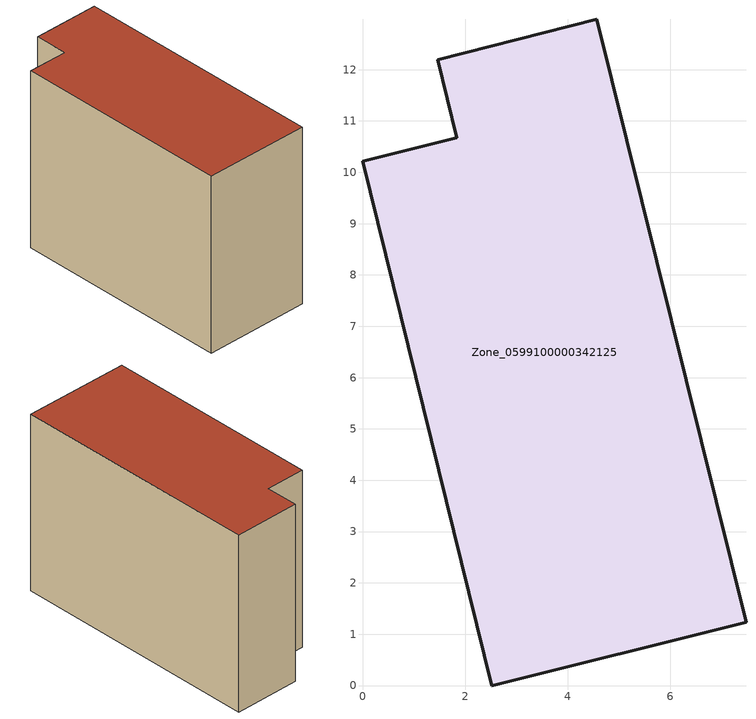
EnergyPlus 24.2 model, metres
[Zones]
Zone_0599100000342125
 floor ground (C_G): 7.47,1.23 2.52,0 0,10.21 1.84,10.68 1.46,12.2 4.56,12.98 z0
 wall outside (C_F): 2.52,0 7.47,1.23 4.56,12.98 1.46,12.2 1.84,10.68 0,10.21 2.52,0 z0:8.61
 roof outside (C_R): 0,10.21 2.52,0 7.47,1.23 4.56,12.98 1.46,12.2 1.84,10.68 z8.61
[BUILDING]
Pand.0599100000342125: North Axis=0; Terrain=City; Loads Convergence Tolerance Value=0.04; Temperature Convergence Tolerance Value=0.4; Solar Distribution=FullExterior; Maximum Number of Warmup Days=25; Minimum Number of Warmup Days=1
[Site:Location]
Rotterdam.The.Hague.AP_ZH_NLD Design_Conditions: Latitude=51.96; Longitude=4.45; Time Zone=1; Elevation=-4.5
[SITE:GROUNDTEMPERATURE:BUILDINGSURFACE]
18, 18, 18, 18, 18, 18, 18, 18, 18, 18, 18, 18
[MATERIAL] Thermal Absorptance=0.9; Solar Absorptance=0.7; Visible Absorptance=0.7
Name | Roughness | Thickness | Conductivity | Density | Specific Heat
G.TI.1992-2005 | MediumSmooth | 0.15 | 0.06 | 540 | 1210
F.TI.1992-2005 | Rough | 0.3 | 0.12 | 1920 | 840
R.TI.1992-2005 | MediumRough | 0.2 | 0.08 | 1500 | 1000
[CONSTRUCTION]
C_G: G.TI.1992-2005
C_F: F.TI.1992-2005
C_R: R.TI.1992-2005
[ZONE]
Zone_0599100000342125: Type=1; Multiplier=1; Ceiling Height=Autocalculate; Volume=Autocalculate; Floor Area=autocalculate; Part of Total Floor Area=Yes
[ZONEINFILTRATION:DESIGNFLOWRATE]
Infil_Zone_0599100000342125: Zone or ZoneList or Space or SpaceList=Zone_0599100000342125; Schedule=AlwaysOn; Design Flow Rate Calculation Method=Flow/Area; Flow Rate per Floor Area=0.0015; Constant Term Coefficient=1; Temperature Term Coefficient=0; Velocity Term Coefficient=0; Velocity Squared Term Coefficient=0
[HVACTEMPLATE:ZONE:IDEALLOADSAIRSYSTEM]
Zone_0599100000342125: Maximum Heating Supply Air Temperature=50; Minimum Cooling Supply Air Temperature=13; Maximum Heating Supply Air Humidity Ratio=0.0156; Minimum Cooling Supply Air Humidity Ratio=0.0077; Heating Limit=NoLimit; Cooling Limit=NoLimit; Dehumidification Control Type=ConstantSensibleHeatRatio; Cooling Sensible Heat Ratio=0.7; Dehumidification Setpoint=60; Humidification Control Type=None; Humidification Setpoint=30; Outdoor Air Method=None; Outdoor Air Flow Rate per Person=0.00944; Outdoor Air Flow Rate per Zone Floor Area=0; Outdoor Air Flow Rate per Zone=0; Demand Controlled Ventilation Type=None; Outdoor Air Economizer Type=NoEconomizer; Heat Recovery Type=None; Sensible Heat Recovery Effectiveness=0.7; Latent Heat Recovery Effectiveness=0.65
[ZONECONTROL:THERMOSTAT]
ThermostatControl_Zone_0599100000342125: Zone or ZoneList=Zone_0599100000342125; Control Type Schedule=DualSetpointControlType; Control 1=Thermostat_Zone_0599100000342125; Temperature Difference Between Cutout And Setpoint=0
[THERMOSTATSETPOINT:DUALSETPOINT]
Thermostat_Zone_0599100000342125: Heating Setpoint Temperature Schedule=HeatingSetpoint_Zone_0599100000342125; Cooling Setpoint Temperature Schedule=CoolingSetpoint_Zone_0599100000342125
[SCHEDULE:COMPACT]
HeatingSetpoint_Zone_0599100000342125: Through: 12/31, For: AllDays, Until: 24:00, 21
CoolingSetpoint_Zone_0599100000342125: Through: 12/31, For: AllDays, Until: 24:00, 24
DualSetpointControlType: Through: 12/31, For: AllDays, Until: 24:00, 4
AlwaysOn: Through: 12/31, For: AllDays, Until: 24:00, 1
